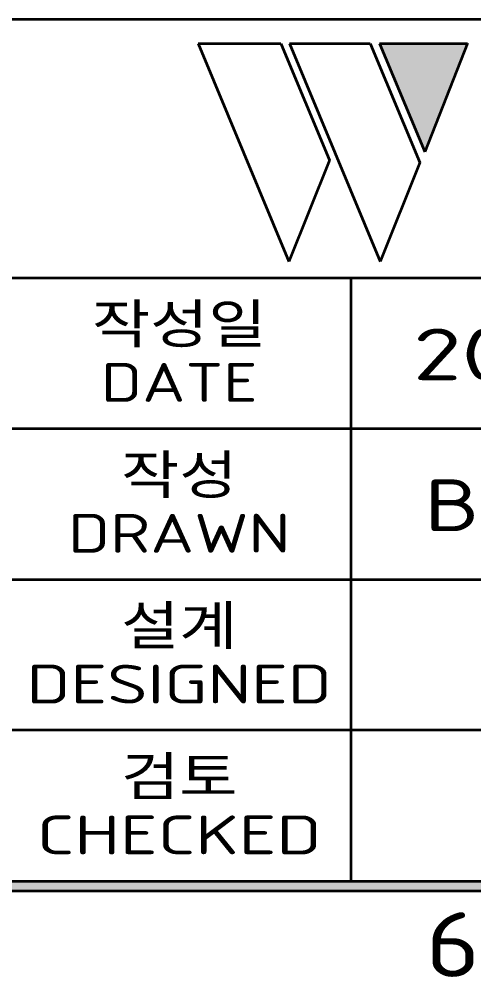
# Model space of a CAD drawing. Extents: x 23 to 417, y 3 to 294.
# Drawn here: x 276.36 to 297.46, y 5.79 to 50.24 of the extents above; entities that cross this region are included whole.
import ezdxf
from ezdxf.enums import TextEntityAlignment as Align

# ---------------------------------------------------------------- set-up
doc = ezdxf.new("R2010")
doc.units = 0
doc.layers.get('0').update_dxf_attribs({"lineweight": 13})
for name, color, linetype, lineweight in [('3', 7, 'Continuous', 13), ('5', 7, 'Continuous', 13), ('6', 7, 'Continuous', 13)]:
    doc.layers.add(name, color=color, linetype=linetype, lineweight=lineweight)
doc.styles.get("Standard").update_dxf_attribs({"font": 'isocp.shx'})

msp = doc.modelspace()

# ---------------------------------------------------------------- linework, layer by layer
at = {"color": 7, "lineweight": 35}
for p, q in [((30.237, 50.238), (409.762, 50.238)), ((250.762, 38.238), (337.762, 38.238)), ((291.762, 10.238), (291.762, 38.238)), ((250.762, 31.238), (337.762, 31.238)), ((275.762, 24.238), (315.762, 24.238)), ((315.762, 17.238), (250.762, 17.238))]:
    msp.add_line(p, q, dxfattribs=at)
at = {"color": 6, "lineweight": 5}
for points in [[(293.085, 49.114), (297.16, 49.114), (295.179, 44.084)], [(293.085, 49.114), (295.179, 44.084), (297.16, 49.114)]]:
    msp.add_solid(points, dxfattribs=at)
at = {"layer": '3', "color": 7, "lineweight": 35}
for p, q in [((30.237, 10.238), (409.762, 10.238)), ((410.238, 9.762), (29.763, 9.762))]:
    msp.add_line(p, q, dxfattribs=at)
at = {"layer": '3', "color": 7, "lineweight": 5}
msp.add_solid([(29.763, 9.762), (30.237, 10.238), (410.237, 9.762), (409.763, 10.238)], dxfattribs=at)
at = {"layer": '6', "color": 6, "lineweight": 35, "ltscale": 0.095784}
msp.add_line((284.666, 49.114), (288.498, 49.114), dxfattribs=at)
msp.add_line((284.666, 49.114), (288.498, 49.114), dxfattribs=at)
at = {"layer": '6', "color": 6, "lineweight": 35, "ltscale": 0.274011}
for p, q in [((284.666, 49.114), (288.879, 38.995)), ((284.666, 49.114), (288.879, 38.995)), ((288.903, 49.114), (293.116, 38.995)), ((288.903, 49.114), (293.116, 38.995))]:
    msp.add_line(p, q, dxfattribs=at)
at = {"layer": '6', "color": 6, "lineweight": 35, "ltscale": 0.146861}
msp.add_line((288.498, 49.114), (290.756, 43.691), dxfattribs=at)
msp.add_line((288.498, 49.114), (290.756, 43.691), dxfattribs=at)
at = {"layer": '6', "color": 6, "lineweight": 35, "ltscale": 0.09354}
msp.add_line((288.903, 49.114), (292.644, 49.114), dxfattribs=at)
msp.add_line((288.903, 49.114), (292.644, 49.114), dxfattribs=at)
at = {"layer": '6', "color": 6, "lineweight": 35, "ltscale": 0.149839}
msp.add_line((292.644, 49.114), (294.948, 43.581), dxfattribs=at)
msp.add_line((292.644, 49.114), (294.948, 43.581), dxfattribs=at)
at = {"layer": '6', "color": 6, "lineweight": 35, "ltscale": 0.101879}
msp.add_line((293.085, 49.114), (297.16, 49.114), dxfattribs=at)
msp.add_line((293.085, 49.114), (297.16, 49.114), dxfattribs=at)
at = {"layer": '6', "color": 6, "lineweight": 35, "ltscale": 0.136204}
msp.add_line((293.085, 49.114), (295.179, 44.084), dxfattribs=at)
msp.add_line((293.085, 49.114), (295.179, 44.084), dxfattribs=at)
at = {"layer": '6', "color": 6, "lineweight": 35, "ltscale": 0.13523}
msp.add_line((297.161, 49.117), (295.179, 44.084), dxfattribs=at)
msp.add_line((297.161, 49.117), (295.179, 44.084), dxfattribs=at)
at = {"layer": '6', "color": 6, "lineweight": 35, "ltscale": 0.126406}
msp.add_line((290.756, 43.691), (288.879, 38.995), dxfattribs=at)
msp.add_line((290.756, 43.691), (288.879, 38.995), dxfattribs=at)
at = {"layer": '6', "color": 6, "lineweight": 35, "ltscale": 0.123445}
msp.add_line((294.948, 43.581), (293.116, 38.995), dxfattribs=at)
msp.add_line((294.948, 43.581), (293.116, 38.995), dxfattribs=at)

# ---------------------------------------------------------------- texts
at = {"layer": '3', "color": 7, "lineweight": 13}
msp.add_text('6', height=3, dxfattribs=at).set_placement((295.223, 5.792), (297.761, 5.792), align=Align.FIT)
at = {"layer": '5', "color": 7, "lineweight": 13}
for s, height, p, p2 in [('작성일', 1.8, (279.741, 35.2), (287.841, 35.2)), ('2011.07.10', 2.4, (294.634, 33.481), (312.911, 33.481)), ('DATE', 1.8, (280.156, 32.479), (287.425, 32.479)), ('작성', 1.8, (281.091, 28.2), (286.491, 28.2)), ('B.H.KANG', 2.4, (295.169, 26.481), (312.492, 26.481)), ('DRAWN', 1.8, (278.633, 25.479), (288.948, 25.479)), ('설계', 1.8, (281.091, 21.2), (286.491, 21.2)), ('DESIGNED', 1.8, (276.706, 18.479), (290.875, 18.479)), ('검토', 1.8, (281.091, 14.2), (286.491, 14.2)), ('CHECKED', 1.8, (277.179, 11.479), (290.402, 11.479))]:
    msp.add_text(s, height=height, dxfattribs=at).set_placement(p, p2, align=Align.FIT)

doc.saveas('drawing.dxf')
